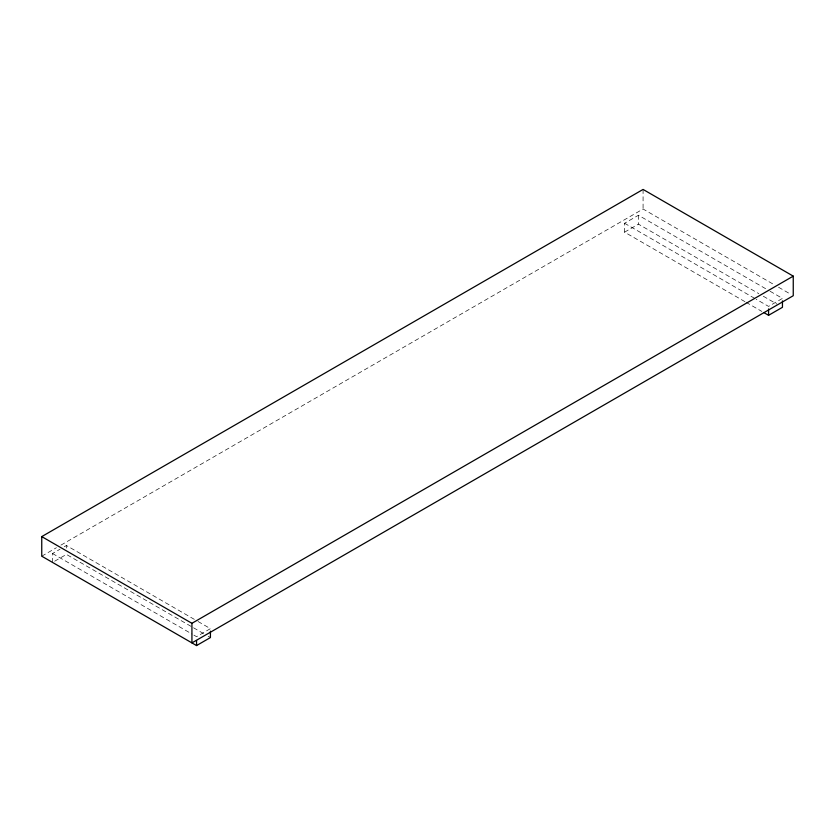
<?xml version="1.0" encoding="UTF-8"?>
<svg xmlns="http://www.w3.org/2000/svg" width="835" height="835" viewBox="0 0 835 835"><rect width="100%" height="100%" fill="white"/><g stroke="black" fill="none" stroke-linecap="round" stroke-linejoin="round"><path stroke-width="0.63" stroke-dasharray="4.17 3.13" d="M41.75 556.193L56.415 547.718M60.934 545.119L643.075 209.021L774.055 284.641M52.542 562.425L52.542 553.522L60.016 549.211M64.285 546.737L66.424 545.505L196.924 620.854M744.956 301.665L624.57 232.161L624.57 223.258L638.451 215.253L768.952 290.601M54.682 561.193L66.424 554.409L192.426 627.158M624.57 232.161L638.451 224.156L758.827 293.659M778.575 287.25L790.995 294.421M770.079 291.248L782.458 298.398L768.576 306.403L756.207 299.264M763.326 296.258L776.832 304.044M624.57 223.258L755.08 298.606M746.083 302.312L761.833 311.413M198.052 621.501L210.43 628.651L196.549 636.667L193.177 634.715M193.553 627.805L203.677 633.661M208.176 636.249L210.43 637.554M52.542 553.522L192.05 634.068M643.075 189.43L643.075 209.021M638.451 215.253L638.451 224.156M66.424 545.505L66.424 548.052"/><path stroke-width="1.25" d="M210.43 631.197L210.43 637.554L196.549 645.57L41.75 556.193L41.75 536.602L643.075 189.43L793.25 276.135L793.25 295.726L191.925 642.898L191.925 623.307L793.25 276.135M764.077 312.708L768.576 315.306L782.458 307.301L782.458 300.934M41.75 536.602L191.925 623.307M768.576 308.95L768.576 315.306M196.549 640.476L196.549 645.57"/></g></svg>
